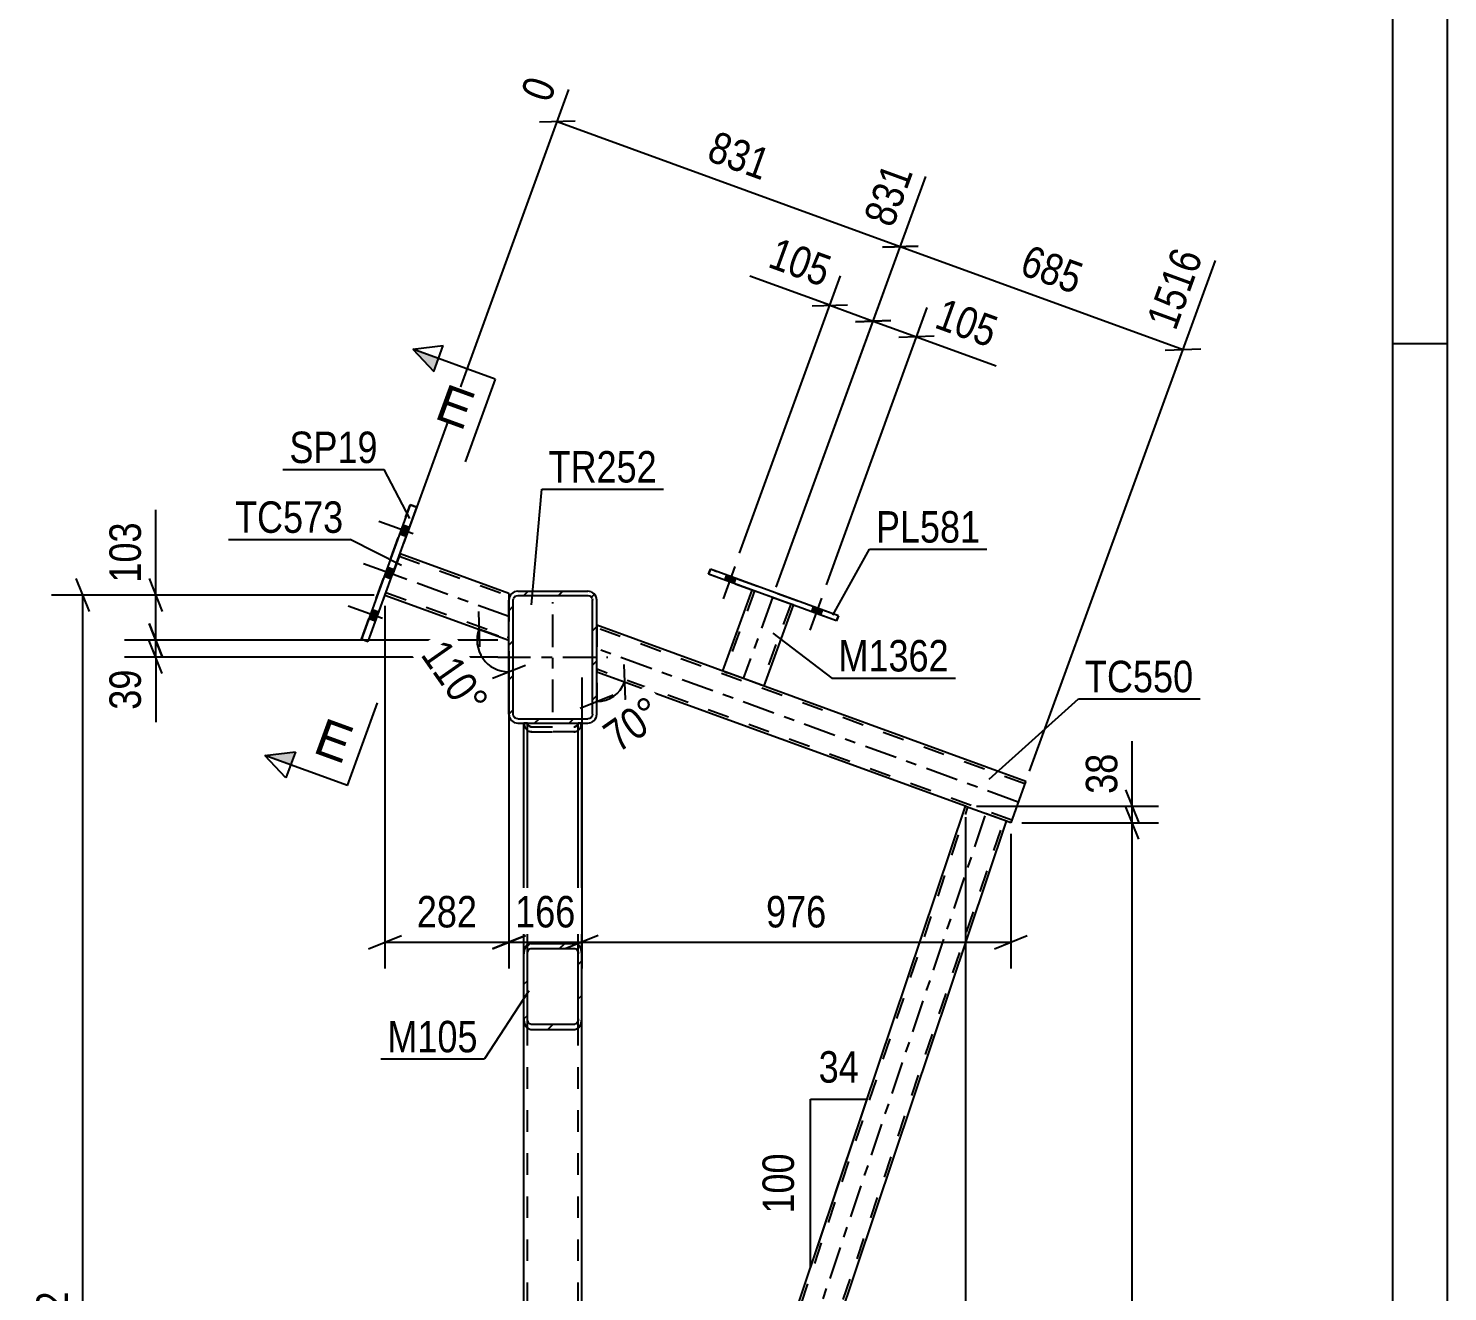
# Model space of a CAD drawing. Header units: millimetres. Extents: x 0 to 841, y 0 to 594.
# Drawn here: x 711.8 to 841, y 360.7 to 475.7 of the extents above; entities that cross this region are included whole.
import ezdxf

# ---------------------------------------------------------------- set-up
doc = ezdxf.new("R2010")
doc.units = ezdxf.units.MM
doc.linetypes.add('DXK_LINE_DOT2', pattern=[3.9198, 1.9599, -1.9599])
doc.linetypes.add('DXK_LINE_DOT3', pattern=[5.9187, 2.979, -0.9799, 0.9799, -0.9799])
doc.styles.add('Arial', font='ARIAL.TTF', dxfattribs={"height": 0.2})
doc.styles.add('Arial Narrow', font='ARIALN.TTF', dxfattribs={"height": 0.2})

# ---------------------------------------------------------------- blocks, each defined once
blk = doc.blocks.new('Unknown-122615941-1135')
at = {"color": 5, "linetype": 'Continuous'}
for p, q in [((841, 0), (841, 594)), ((836, 5), (836, 589)), ((841, 447), (836, 447))]:
    blk.add_line(p, q, dxfattribs=at)
blk = doc.blocks.new('Part-122615941-2543 - 2517')
at = {"color": 7, "linetype": 'DXK_LINE_DOT2'}
for p, q in [((756.91, 412.48), (762.19, 412.48)), ((756.91, 412.48), (762.19, 412.48)), ((756.91, 385.55), (756.91, 412.48)), ((757.23, 296.88), (757.23, 412.48)), ((761.87, 296.88), (761.87, 412.48)), ((762.19, 385.55), (762.19, 412.48)), ((756.91, 296.88), (756.91, 323.8)), ((762.19, 296.88), (762.19, 323.8)), ((756.91, 296.88), (762.19, 296.88)), ((761.55, 296.88), (757.55, 296.88)), ((757.55, 296.88), (761.55, 296.88))]:
    blk.add_line(p, q, dxfattribs=at)
at = {"color": 2, "linetype": 'Continuous'}
for p, q in [((756.91, 323.8), (756.91, 385.55)), ((762.19, 323.8), (762.19, 385.55))]:
    blk.add_line(p, q, dxfattribs=at)
blk = doc.blocks.new('Part-122615941-2523 - 2517')
at = {"linetype": 'Continuous'}
h = blk.add_hatch(dxfattribs=at)
h.set_pattern_fill('', scale=0.7, style=0, pattern_type=0)
h.set_pattern_definition([(45, (755.5455, 413.2778), (-1.57154, 1.57154), [])])
h.paths.add_polyline_path([(755.55, 423.68), (755.55, 413.28), (755.61, 412.97), (755.78, 412.71), (756.04, 412.54), (756.35, 412.48), (762.75, 412.48), (763.05, 412.54), (763.31, 412.71), (763.48, 412.97), (763.55, 413.28), (763.55, 423.68), (763.48, 423.98), (763.31, 424.24), (763.05, 424.42), (762.75, 424.48), (756.35, 424.48), (756.04, 424.42), (755.78, 424.24), (755.61, 423.98)])
h.paths.add_polyline_path([(756.06, 423.96), (756.19, 424.05), (756.35, 424.08), (762.75, 424.08), (762.9, 424.05), (763.03, 423.96), (763.12, 423.83), (763.15, 423.68), (763.15, 413.28), (763.12, 413.12), (763.03, 412.99), (762.9, 412.91), (762.75, 412.88), (756.35, 412.88), (756.19, 412.91), (756.06, 412.99), (755.98, 413.12), (755.95, 413.28), (755.95, 423.68), (755.98, 423.83)])
at = {"color": 2, "linetype": 'Continuous'}
for p, q in [((755.61, 423.98), (755.55, 423.68)), ((755.95, 423.68), (755.98, 423.83)), ((756.35, 424.48), (756.04, 424.42)), ((756.19, 424.05), (756.35, 424.08)), ((756.35, 424.48), (762.75, 424.48)), ((756.35, 424.08), (762.75, 424.08)), ((763.05, 424.42), (762.75, 424.48)), ((762.75, 424.08), (762.9, 424.05)), ((763.12, 423.83), (763.15, 423.68)), ((763.55, 423.68), (763.48, 423.98)), ((755.55, 413.28), (755.55, 423.68)), ((755.95, 413.28), (755.95, 423.68)), ((763.15, 413.28), (763.15, 423.68)), ((763.55, 413.28), (763.55, 423.68)), ((755.55, 413.28), (755.61, 412.97)), ((755.98, 413.12), (755.95, 413.28)), ((756.04, 412.54), (756.35, 412.48)), ((756.35, 412.88), (756.19, 412.91)), ((756.35, 412.88), (762.75, 412.88)), ((756.35, 412.48), (762.75, 412.48)), ((762.9, 412.91), (762.75, 412.88)), ((762.75, 412.48), (763.05, 412.54)), ((763.15, 413.28), (763.12, 413.12)), ((763.48, 412.97), (763.55, 413.28))]:
    blk.add_line(p, q, dxfattribs=at)
at = {"color": 7, "linetype": 'DXK_LINE_DOT3'}
for p, q in [((759.55, 413.48), (759.55, 423.48)), ((754.55, 418.48), (764.55, 418.48))]:
    blk.add_line(p, q, dxfattribs=at)
at = {"color": 2, "linetype": 'Continuous'}
for centre, radius, start, end in [((756.35, 423.68), 0.8, 112.5, 157.5), ((756.35, 423.68), 0.4, 112.5, 157.5), ((762.75, 423.68), 0.4, 22.5, 67.5), ((762.75, 423.68), 0.8, 22.5, 67.5), ((756.35, 413.28), 0.8, 202.5, 247.5), ((756.35, 413.28), 0.4, 202.5, 247.5), ((762.75, 413.28), 0.4, 292.5, 337.5), ((762.75, 413.28), 0.8, 292.5, 337.5)]:
    blk.add_arc(centre, radius, start, end, dxfattribs=at)
blk = doc.blocks.new('Part-122615941-2549 - 2517')
at = {"color": 7, "linetype": 'DXK_LINE_DOT2'}
for p, q in [((745.64, 427.9), (744.27, 424.14)), ((745.56, 427.67), (755.55, 424.04)), ((744.35, 424.37), (755.55, 420.29)), ((755.55, 424.29), (755.55, 424.14)), ((755.55, 423.68), (755.55, 420.04))]:
    blk.add_line(p, q, dxfattribs=at)
at = {"color": 2, "linetype": 'Continuous'}
for p, q in [((755.55, 424.29), (745.64, 427.9)), ((744.27, 424.14), (755.55, 420.04)), ((755.55, 424.29), (755.55, 424.25)), ((755.55, 424.25), (755.55, 424.14)), ((755.55, 424.14), (755.55, 423.78)), ((755.55, 423.78), (755.55, 423.68))]:
    blk.add_line(p, q, dxfattribs=at)
at = {"color": 7, "linetype": 'DXK_LINE_DOT3'}
blk.add_line((755.55, 422.17), (744.95, 426.02), dxfattribs=at)
blk = doc.blocks.new('Part-122615941-2630 - 2517')
at = {"color": 2, "linetype": 'Continuous'}
for p, q in [((802.6, 407.17), (763.55, 421.38)), ((797.1, 404.91), (763.55, 417.13)), ((802.59, 407.13), (801.24, 403.41)), ((802.6, 407.17), (802.59, 407.13)), ((801.24, 403.41), (800.86, 403.54))]:
    blk.add_line(p, q, dxfattribs=at)
at = {"color": 7, "linetype": 'DXK_LINE_DOT2'}
for p, q in [((763.55, 421.38), (763.55, 417.13)), ((802.52, 406.94), (763.55, 421.13)), ((801.32, 403.63), (763.55, 417.38)), ((802.6, 407.17), (802.56, 407.03)), ((802.56, 407.03), (802.56, 407.03)), ((800.86, 403.54), (797.1, 404.91)), ((801.34, 403.69), (801.32, 403.65)), ((801.32, 403.65), (801.34, 403.69)), ((801.32, 403.65), (801.32, 403.63)), ((801.32, 403.63), (801.32, 403.65)), ((801.34, 403.69), (801.34, 403.7)), ((801.4, 403.86), (801.4, 403.86)), ((801.4, 403.86), (801.4, 403.86)), ((801.4, 403.86), (801.4, 403.86))]:
    blk.add_line(p, q, dxfattribs=at)
at = {"color": 7, "linetype": 'DXK_LINE_DOT3'}
blk.add_line((801.92, 405.29), (763.55, 419.25), dxfattribs=at)
blk = doc.blocks.new('Bolt-122615941-2695 - 2517')
at = {"linetype": 'Continuous'}
for points in [[(746.2, 429.46), (746.51, 430.29), (745.9, 430.51), (745.6, 429.68)], [(746.2, 429.46), (746.51, 430.29), (745.9, 430.51), (745.6, 429.68)], [(746.2, 429.46), (746.51, 430.29), (745.9, 430.51), (745.6, 429.68)], [(744.8, 425.61), (745.1, 426.43), (744.5, 426.65), (744.2, 425.83)], [(744.8, 425.61), (745.1, 426.43), (744.5, 426.65), (744.2, 425.83)], [(743.4, 421.75), (743.7, 422.58), (743.1, 422.8), (742.8, 421.97)], [(743.4, 421.75), (743.7, 422.58), (743.1, 422.8), (742.8, 421.97)], [(743.4, 421.75), (743.7, 422.58), (743.1, 422.8), (742.8, 421.97)]]:
    blk.add_hatch(color=1, dxfattribs=at).paths.add_polyline_path(points)
at = {"color": 1, "linetype": 'Continuous'}
for p, q in [((746.84, 429.7), (743.72, 430.83)), ((746.84, 429.7), (743.72, 430.83)), ((746.84, 429.7), (743.72, 430.83)), ((746.51, 430.29), (745.9, 430.51)), ((746.51, 430.29), (745.9, 430.51)), ((746.51, 430.29), (745.9, 430.51)), ((746.2, 429.46), (745.6, 429.68)), ((746.2, 429.46), (745.6, 429.68)), ((746.2, 429.46), (745.6, 429.68)), ((745.44, 425.84), (742.32, 426.98)), ((745.44, 425.84), (742.32, 426.98)), ((745.1, 426.43), (744.5, 426.65)), ((745.1, 426.43), (744.5, 426.65)), ((744.8, 425.61), (744.2, 425.83)), ((744.8, 425.61), (744.2, 425.83)), ((744.04, 421.99), (740.92, 423.13)), ((744.04, 421.99), (740.92, 423.13)), ((744.04, 421.99), (740.92, 423.13)), ((743.7, 422.58), (743.1, 422.8)), ((743.7, 422.58), (743.1, 422.8)), ((743.7, 422.58), (743.1, 422.8)), ((743.4, 421.75), (742.8, 421.97)), ((743.4, 421.75), (742.8, 421.97)), ((743.4, 421.75), (742.8, 421.97))]:
    blk.add_line(p, q, dxfattribs=at)
blk = doc.blocks.new('Part-122615941-2635 - 2517')
at = {"color": 2, "linetype": 'Continuous'}
for p, q in [((762.19, 300.88), (797.1, 404.91)), ((797.1, 404.91), (797.13, 404.9)), ((797.55, 404.75), (797.13, 404.9)), ((800.86, 403.54), (797.55, 404.75)), ((763.55, 292.36), (800.86, 403.54))]:
    blk.add_line(p, q, dxfattribs=at)
at = {"color": 7, "linetype": 'DXK_LINE_DOT2'}
for p, q in [((762.19, 300.12), (797.33, 404.83)), ((797.55, 404.75), (797.23, 404.86)), ((763.55, 293.11), (800.63, 403.63)), ((762.19, 296.88), (762.19, 300.88)), ((762.75, 296.88), (762.19, 296.88)), ((762.19, 296.88), (762.75, 296.88)), ((762.75, 296.88), (762.19, 296.88)), ((762.19, 296.88), (762.75, 296.88)), ((762.75, 296.88), (763.05, 296.82)), ((763.05, 296.82), (762.75, 296.88)), ((762.75, 296.88), (763.05, 296.82)), ((763.05, 296.82), (762.75, 296.88)), ((763.48, 296.38), (763.55, 296.08)), ((763.55, 296.08), (763.48, 296.38)), ((763.48, 296.38), (763.55, 296.08)), ((763.55, 296.08), (763.48, 296.38)), ((763.55, 292.36), (763.55, 296.08))]:
    blk.add_line(p, q, dxfattribs=at)
at = {"color": 7, "linetype": 'DXK_LINE_DOT3'}
blk.add_line((762.19, 294.59), (798.98, 404.23), dxfattribs=at)
at = {"color": 7, "linetype": 'DXK_LINE_DOT2'}
blk.add_arc((762.75, 296.08), 0.8, 22.5, 67.5, dxfattribs=at)
blk.add_arc((762.75, 296.08), 0.8, 22.5, 67.5, dxfattribs=at)
blk.add_arc((762.75, 296.08), 0.8, 22.5, 67.5, dxfattribs=at)
blk.add_arc((762.75, 296.08), 0.8, 22.5, 67.5, dxfattribs=at)
blk = doc.blocks.new('Part-122615941-2640 - 2517')
at = {"color": 2, "linetype": 'Continuous'}
for p, q in [((773.72, 426.03), (773.89, 426.48)), ((785.54, 422.24), (773.89, 426.48)), ((773.89, 426.48), (773.89, 426.48)), ((785.37, 421.79), (773.72, 426.03)), ((773.72, 426.03), (773.72, 426.03)), ((785.54, 422.24), (785.37, 421.79)), ((785.37, 421.79), (785.37, 421.79)), ((785.54, 422.24), (785.54, 422.24))]:
    blk.add_line(p, q, dxfattribs=at)
at = {"color": 7, "linetype": 'DXK_LINE_DOT2'}
for p, q in [((773.89, 426.48), (773.72, 426.03)), ((785.54, 422.24), (773.89, 426.48)), ((785.37, 421.79), (773.72, 426.03)), ((785.37, 421.79), (785.54, 422.24))]:
    blk.add_line(p, q, dxfattribs=at)
blk = doc.blocks.new('Part-122615941-2645 - 2517')
at = {"color": 2, "linetype": 'Continuous'}
for p, q in [((746.57, 432.35), (742.13, 420.13)), ((742.73, 419.91), (747.18, 432.13)), ((747.18, 432.13), (746.57, 432.35)), ((746.57, 432.35), (746.57, 432.35)), ((747.18, 432.13), (747.18, 432.13)), ((742.13, 420.13), (742.73, 419.91)), ((742.13, 420.13), (742.13, 420.13)), ((742.73, 419.91), (742.73, 419.91))]:
    blk.add_line(p, q, dxfattribs=at)
at = {"color": 7, "linetype": 'DXK_LINE_DOT2'}
for p, q in [((742.13, 420.13), (746.57, 432.35)), ((742.73, 419.91), (747.18, 432.13)), ((746.57, 432.35), (747.18, 432.13)), ((742.73, 419.91), (742.13, 420.13))]:
    blk.add_line(p, q, dxfattribs=at)
blk = doc.blocks.new('Part-122615941-2675 - 2517')
at = {"color": 7, "linetype": 'DXK_LINE_DOT2'}
for p, q in [((756.91, 412.48), (762.19, 412.48)), ((756.91, 412.48), (756.91, 412.48)), ((756.91, 412.48), (756.93, 412.48)), ((756.91, 384.67), (756.91, 412.48)), ((756.93, 412.48), (757.25, 412.48)), ((756.93, 412.48), (756.95, 412.26)), ((757.23, 384.67), (757.23, 412.48)), ((757.23, 412.48), (757.25, 412.48)), ((757.25, 412.44), (757.25, 412.48)), ((757.55, 412.15), (757.42, 412.19)), ((757.55, 412.15), (761.55, 412.15)), ((761.67, 412.19), (761.55, 412.15)), ((761.85, 412.48), (761.84, 412.44)), ((761.87, 412.48), (761.85, 412.48)), ((761.85, 412.48), (762.19, 412.48)), ((761.87, 384.67), (761.87, 412.48)), ((762.14, 412.26), (762.17, 412.48)), ((762.19, 412.48), (762.19, 412.48)), ((762.19, 384.67), (762.19, 412.48)), ((757.3, 411.75), (757.42, 411.71)), ((757.42, 411.71), (757.55, 411.68)), ((761.55, 411.68), (757.55, 411.68)), ((761.55, 411.68), (761.77, 411.74)), ((761.77, 411.74), (761.79, 411.75))]:
    blk.add_line(p, q, dxfattribs=at)
for centre, radius, start, end in [((757.8, 412.46), 0.863, 192.9985, 235.0231), ((757.67, 412.54), 0.432, 192.9985, 235.0231), ((761.42, 412.54), 0.432, 304.9769, 347.0015), ((761.3, 412.46), 0.863, 304.9769, 347.0015)]:
    blk.add_arc(centre, radius, start, end, dxfattribs=at)
blk = doc.blocks.new('Part-122615941-2685 - 2517')
at = {"linetype": 'Continuous'}
h = blk.add_hatch(dxfattribs=at)
h.set_pattern_fill('', scale=0.7, style=0, pattern_type=0)
h.set_pattern_definition([(45, (756.9055, 385.5516), (-1.57154, 1.57154), [])])
h.paths.add_polyline_path([(756.91, 391.48), (756.91, 385.55), (756.95, 385.19), (757.09, 384.88), (757.3, 384.68), (757.55, 384.6), (761.55, 384.6), (761.79, 384.68), (762, 384.88), (762.14, 385.19), (762.19, 385.55), (762.19, 391.48), (762.14, 391.84), (762, 392.15), (761.79, 392.36), (761.55, 392.43), (757.55, 392.43), (757.3, 392.36), (757.09, 392.15), (756.95, 391.84)])
h.paths.add_polyline_path([(757.32, 391.81), (757.42, 391.92), (757.55, 391.95), (761.55, 391.95), (761.67, 391.92), (761.77, 391.81), (761.84, 391.66), (761.87, 391.48), (761.87, 385.55), (761.84, 385.37), (761.77, 385.22), (761.67, 385.11), (761.55, 385.08), (757.55, 385.08), (757.42, 385.11), (757.32, 385.22), (757.25, 385.37), (757.23, 385.55), (757.23, 391.48), (757.25, 391.66)])
at = {"color": 2, "linetype": 'Continuous'}
for p, q in [((756.91, 391.48), (756.91, 412.48)), ((762.19, 391.48), (762.19, 412.48)), ((756.95, 391.84), (756.91, 391.48)), ((756.91, 385.55), (756.91, 391.48)), ((757.23, 391.48), (757.25, 391.66)), ((757.23, 385.55), (757.23, 391.48)), ((757.55, 392.43), (757.3, 392.36)), ((757.42, 391.92), (757.55, 391.95)), ((757.55, 392.43), (761.55, 392.43)), ((757.55, 391.95), (761.55, 391.95)), ((761.79, 392.36), (761.55, 392.43)), ((761.55, 391.95), (761.67, 391.92)), ((761.84, 391.66), (761.87, 391.48)), ((761.87, 385.55), (761.87, 391.48)), ((762.19, 391.48), (762.14, 391.84)), ((762.19, 385.55), (762.19, 391.48)), ((756.91, 385.55), (756.95, 385.19)), ((757.25, 385.37), (757.23, 385.55)), ((757.55, 385.08), (757.42, 385.11)), ((757.55, 385.08), (761.55, 385.08)), ((761.67, 385.11), (761.55, 385.08)), ((761.87, 385.55), (761.84, 385.37)), ((762.14, 385.19), (762.19, 385.55)), ((757.3, 384.68), (757.55, 384.6)), ((757.55, 384.6), (761.55, 384.6)), ((761.55, 384.6), (761.79, 384.68))]:
    blk.add_line(p, q, dxfattribs=at)
at = {"color": 7, "linetype": 'DXK_LINE_DOT2'}
for p, q in [((756.91, 412.48), (756.91, 412.48)), ((756.91, 412.48), (762.19, 412.48)), ((757.25, 412.48), (756.91, 412.48)), ((756.95, 412.26), (756.93, 412.48)), ((757.23, 385.55), (757.23, 412.48)), ((757.23, 412.48), (757.25, 412.48)), ((757.25, 412.48), (757.25, 412.44)), ((757.42, 412.19), (757.55, 412.15)), ((757.55, 412.15), (761.55, 412.15)), ((761.55, 412.15), (761.67, 412.19)), ((761.84, 412.44), (761.85, 412.48)), ((761.85, 412.48), (761.87, 412.48)), ((762.17, 412.48), (761.85, 412.48)), ((761.87, 385.55), (761.87, 412.48)), ((762.17, 412.48), (762.14, 412.26)), ((762.19, 412.48), (762.17, 412.48)), ((762.19, 412.48), (762.19, 412.48)), ((757.55, 411.68), (757.3, 411.75)), ((757.55, 411.68), (761.55, 411.68)), ((761.79, 411.75), (761.55, 411.68)), ((756.91, 385.55), (756.91, 391.48)), ((762.19, 385.55), (762.19, 391.48))]:
    blk.add_line(p, q, dxfattribs=at)
for centre, radius, start, end in [((757.8, 412.46), 0.863, 192.9985, 235.0231), ((757.67, 412.54), 0.432, 192.9985, 235.0231), ((761.42, 412.54), 0.432, 304.9769, 347.0015), ((761.3, 412.46), 0.863, 304.9769, 347.0015)]:
    blk.add_arc(centre, radius, start, end, dxfattribs=at)
at = {"color": 2, "linetype": 'Continuous'}
for centre, radius, start, end in [((757.8, 391.65), 0.863, 124.9769, 167.0015), ((757.67, 391.56), 0.432, 124.9769, 167.0015), ((761.42, 391.56), 0.432, 12.9985, 55.0231), ((761.3, 391.65), 0.863, 12.9985, 55.0231), ((757.8, 385.38), 0.863, 192.9985, 235.0231), ((757.67, 385.47), 0.432, 192.9985, 235.0231), ((761.42, 385.47), 0.432, 304.9769, 347.0015), ((761.3, 385.38), 0.863, 304.9769, 347.0015)]:
    blk.add_arc(centre, radius, start, end, dxfattribs=at)
blk = doc.blocks.new('Bolt-122615941-2696 - 2517')
at = {"linetype": 'Continuous'}
for points in [[(776.18, 425.64), (775.35, 425.95), (775.19, 425.49), (776.01, 425.19)], [(784.07, 422.77), (783.25, 423.07), (783.08, 422.62), (783.91, 422.32)]]:
    blk.add_hatch(color=1, dxfattribs=at).paths.add_polyline_path(points)
at = {"color": 1, "linetype": 'Continuous'}
for p, q in [((776.11, 426.73), (775.04, 423.8)), ((775.35, 425.95), (775.19, 425.49)), ((776.18, 425.64), (776.01, 425.19)), ((784, 423.86), (782.93, 420.93)), ((783.25, 423.07), (783.08, 422.62)), ((784.07, 422.77), (783.91, 422.32))]:
    blk.add_line(p, q, dxfattribs=at)
blk = doc.blocks.new('Bolt-122615941-2697 - 2517')
at = {"linetype": 'Continuous'}
for points in [[(776.18, 425.64), (775.35, 425.95), (775.19, 425.49), (776.01, 425.19)], [(784.07, 422.77), (783.25, 423.07), (783.08, 422.62), (783.91, 422.32)]]:
    blk.add_hatch(color=1, dxfattribs=at).paths.add_polyline_path(points)
at = {"color": 1, "linetype": 'Continuous'}
for p, q in [((776.11, 426.73), (775.04, 423.8)), ((775.35, 425.95), (775.19, 425.49)), ((776.18, 425.64), (776.01, 425.19)), ((784, 423.86), (782.93, 420.93)), ((783.25, 423.07), (783.08, 422.62)), ((784.07, 422.77), (783.91, 422.32))]:
    blk.add_line(p, q, dxfattribs=at)
blk = doc.blocks.new('Part-122615941-2711 - 2517')
at = {"color": 2, "linetype": 'Continuous'}
for p, q in [((777.67, 424.59), (774.99, 417.23)), ((781.43, 423.22), (778.75, 415.86)), ((778.47, 415.96), (774.99, 417.23)), ((778.71, 415.87), (778.47, 415.96)), ((778.75, 415.86), (778.71, 415.87))]:
    blk.add_line(p, q, dxfattribs=at)
at = {"color": 7, "linetype": 'DXK_LINE_DOT2'}
for p, q in [((777.9, 424.51), (775.21, 417.15)), ((781.43, 423.23), (777.67, 424.59)), ((777.67, 424.59), (777.67, 424.59)), ((777.67, 424.59), (777.67, 424.59)), ((780.98, 423.39), (778.12, 424.43)), ((781.2, 423.31), (778.52, 415.94)), ((781.43, 423.22), (781.43, 423.23)), ((781.43, 423.23), (781.43, 423.22)), ((775.23, 417.14), (775.21, 417.15)), ((775.21, 417.15), (775.44, 417.06)), ((778.52, 415.94), (778.3, 416.02)), ((778.71, 415.87), (778.47, 415.96))]:
    blk.add_line(p, q, dxfattribs=at)
at = {"color": 7, "linetype": 'DXK_LINE_DOT3'}
blk.add_line((779.55, 423.91), (776.87, 416.54), dxfattribs=at)
blk = doc.blocks.new('StraightDimension-122615941-2925 - 2517')
at = {"color": 7, "linetype": 'Continuous'}
for p, q in [((755.55, 419.04), (755.55, 390.13)), ((762.18, 416.62), (762.18, 390.13)), ((754.05, 391.93), (757.05, 393.13)), ((763.68, 393.13), (760.68, 391.93)), ((755.55, 392.53), (762.18, 392.53))]:
    blk.add_line(p, q, dxfattribs=at)
at = {"color": 0}
blk.add_wipeout([(762.2, 393.28), (762.2, 397.48), (755.52, 397.48), (755.52, 393.28)], dxfattribs=at)
at = {"color": 3, "style": 'Arial Narrow'}
blk.add_text('166', height=2.863, dxfattribs=at).set_placement((756.12, 393.88))
blk = doc.blocks.new('StraightDimension-122615941-9051 - 2517')
at = {"color": 7, "linetype": 'Continuous'}
for p, q in [((776.55, 427.96), (785.74, 453.19)), ((779.89, 424.85), (789.68, 451.75)), ((783.15, 450.46), (786.38, 450.56)), ((784.76, 450.51), (788.71, 449.07)), ((790.32, 449.12), (787.09, 449.02))]:
    blk.add_line(p, q, dxfattribs=at)
at = {"color": 0}
blk.add_wipeout([(784.52, 451.39), (785.96, 455.34), (779.68, 457.63), (778.24, 453.68)], dxfattribs=at)
at = {"color": 7, "linetype": 'Continuous'}
blk.add_line((784.76, 450.51), (777.49, 453.15), dxfattribs=at)
blk.add_line((784.76, 450.51), (777.49, 453.15), dxfattribs=at)
at = {"color": 3, "style": 'Arial Narrow'}
blk.add_text('105', height=2.863, rotation=-20.002, dxfattribs=at).set_placement((779.01, 454.04))
blk = doc.blocks.new('StraightDimension-122615941-2915 - 2517')
at = {"color": 7, "linetype": 'Continuous'}
for p, q in [((762.18, 416.62), (762.18, 390.13)), ((801.24, 402.41), (801.24, 390.13)), ((763.68, 393.13), (760.68, 391.93)), ((799.74, 391.93), (802.74, 393.13)), ((762.18, 392.53), (801.24, 392.53))]:
    blk.add_line(p, q, dxfattribs=at)
at = {"color": 0}
blk.add_wipeout([(785.05, 393.28), (785.05, 397.48), (778.36, 397.48), (778.36, 393.28)], dxfattribs=at)
at = {"color": 3, "style": 'Arial Narrow'}
blk.add_text('976', height=2.863, dxfattribs=at).set_placement((778.96, 393.88))
blk = doc.blocks.new('StraightDimension-122615941-9065 - 2517')
at = {"color": 7, "linetype": 'Continuous'}
for p, q in [((745.98, 428.84), (761.02, 470.17)), ((761.57, 467.28), (758.34, 467.18)), ((759.95, 467.23), (791.18, 455.86)), ((779.89, 424.85), (793.5, 462.24)), ((789.56, 455.81), (792.79, 455.91))]:
    blk.add_line(p, q, dxfattribs=at)
at = {"color": 0, "linetype": 'Continuous'}
for points in [[(760.66, 470.93), (756.72, 472.37), (755.68, 469.53), (759.63, 468.09)], [(793.14, 463), (789.19, 464.44), (786.91, 458.16), (790.85, 456.72)]]:
    blk.add_wipeout(points, dxfattribs=at)
at = {"color": 0}
blk.add_wipeout([(778.96, 461.1), (780.4, 465.05), (774.12, 467.34), (772.68, 463.39)], dxfattribs=at)
at = {"color": 3, "linetype": 'Continuous', "style": 'Arial Narrow'}
for s, height, p in [('0', 2.86, (759.27, 468.86)), ('831', 2.863, (790.49, 457.49))]:
    blk.add_text(s, height=height, rotation=69.9983, dxfattribs=at).set_placement(p)
at = {"color": 3, "style": 'Arial Narrow'}
blk.add_text('831', height=2.863, rotation=-20.002, dxfattribs=at).set_placement((773.45, 463.75))
blk = doc.blocks.new('StraightDimension-122615941-9050 - 2517')
at = {"color": 7, "linetype": 'Continuous'}
for p, q in [((779.89, 424.85), (789.68, 451.75)), ((784.45, 425.08), (793.63, 450.31)), ((787.09, 449.02), (790.32, 449.12)), ((788.71, 449.07), (792.65, 447.64)), ((794.27, 447.69), (791.04, 447.59))]:
    blk.add_line(p, q, dxfattribs=at)
at = {"color": 0}
blk.add_wipeout([(799.69, 445.88), (801.12, 449.82), (794.84, 452.11), (793.4, 448.16)], dxfattribs=at)
at = {"color": 7, "linetype": 'Continuous'}
blk.add_line((792.65, 447.64), (799.92, 444.99), dxfattribs=at)
blk.add_line((792.65, 447.64), (799.92, 444.99), dxfattribs=at)
at = {"color": 3, "style": 'Arial Narrow'}
blk.add_text('105', height=2.863, rotation=-20.002, dxfattribs=at).set_placement((794.17, 448.52))
blk = doc.blocks.new('AngleDimension-122615941-11416 - 2517')
at = {"color": 7, "linetype": 'Continuous'}
for p, q in [((766.02, 417.82), (766.12, 414.59)), ((766.07, 416.21), (763.55, 417.13)), ((763.55, 414.44), (763.55, 417.13)), ((763.55, 416.13), (763.55, 414.44)), ((762.05, 413.84), (765.05, 415.04))]:
    blk.add_line(p, q, dxfattribs=at)
blk.add_arc((763.55, 417.13), 2.69, 270, 340.0003, dxfattribs=at)
at = {"color": 0}
blk.add_wipeout([(770.66, 412.6), (768.25, 416.04), (762.96, 412.34), (765.37, 408.9)], dxfattribs=at)
at = {"color": 3, "style": 'Arial Narrow'}
blk.add_text('70°', height=2.863, rotation=35.002, dxfattribs=at).set_placement((765.51, 409.73))
blk = doc.blocks.new('StraightDimension-122615941-2800 - 2517')
at = {"color": 7, "linetype": 'Continuous'}
for p, q in [((717.36, 422.64), (716.16, 425.64)), ((743.27, 424.14), (713.91, 424.14)), ((716.76, 290.05), (716.76, 424.14)), ((716.16, 291.55), (717.36, 288.55)), ((743.27, 290.05), (713.91, 290.05))]:
    blk.add_line(p, q, dxfattribs=at)
at = {"color": 0}
blk.add_wipeout([(716.01, 361.35), (711.81, 361.35), (711.81, 352.84), (716.01, 352.84)], dxfattribs=at)
at = {"color": 3, "style": 'Arial Narrow'}
blk.add_text('3352', height=2.863, rotation=90.0002, dxfattribs=at).set_placement((715.41, 353.44))
blk = doc.blocks.new('StraightDimension-122615941-2811 - 2517')
at = {"color": 7, "linetype": 'Continuous'}
for p, q in [((723.4, 424.14), (723.4, 431.88)), ((723.4, 424.14), (723.4, 431.88)), ((722.8, 425.64), (724, 422.64)), ((743.27, 424.14), (720.55, 424.14)), ((723.4, 420.04), (723.4, 424.14)), ((724, 418.54), (722.8, 421.54)), ((754.55, 420.04), (720.55, 420.04))]:
    blk.add_line(p, q, dxfattribs=at)
at = {"color": 0}
blk.add_wipeout([(722.65, 431.35), (718.45, 431.35), (718.45, 424.67), (722.65, 424.67)], dxfattribs=at)
at = {"color": 3, "style": 'Arial Narrow'}
blk.add_text('103', height=2.863, rotation=90.0002, dxfattribs=at).set_placement((722.05, 425.27))
blk = doc.blocks.new('StraightDimension-122615941-2822 - 2517')
at = {"color": 7, "linetype": 'Continuous'}
for p, q in [((722.8, 421.54), (724, 418.54)), ((754.55, 420.04), (720.55, 420.04)), ((724, 416.98), (722.8, 419.98)), ((723.4, 418.48), (723.4, 420.04)), ((754.55, 418.48), (720.55, 418.48)), ((723.4, 418.48), (723.4, 412.57)), ((723.4, 418.48), (723.4, 412.57))]:
    blk.add_line(p, q, dxfattribs=at)
at = {"color": 0}
blk.add_wipeout([(722.65, 417.95), (718.45, 417.95), (718.45, 413.1), (722.65, 413.1)], dxfattribs=at)
at = {"color": 3, "style": 'Arial Narrow'}
blk.add_text('39', height=2.863, rotation=90.0002, dxfattribs=at).set_placement((722.05, 413.7))
blk = doc.blocks.new('StraightDimension-122615941-2935 - 2517')
at = {"color": 7, "linetype": 'Continuous'}
for p, q in [((744.27, 423.14), (744.27, 390.13)), ((755.55, 419.04), (755.55, 390.13)), ((742.77, 391.93), (745.77, 393.13)), ((757.05, 393.13), (754.05, 391.93)), ((744.27, 392.53), (755.55, 392.53))]:
    blk.add_line(p, q, dxfattribs=at)
at = {"color": 0}
blk.add_wipeout([(753.25, 393.28), (753.25, 397.48), (746.57, 397.48), (746.57, 393.28)], dxfattribs=at)
at = {"color": 3, "style": 'Arial Narrow'}
blk.add_text('282', height=2.863, dxfattribs=at).set_placement((747.17, 393.88))
blk = doc.blocks.new('StraightDimension-122615941-5651 - 2517')
at = {"color": 7, "linetype": 'Continuous'}
for p, q in [((812.28, 404.91), (812.28, 410.82)), ((812.28, 404.91), (812.28, 410.82)), ((811.68, 406.41), (812.88, 403.41)), ((798.1, 404.91), (814.68, 404.91)), ((812.88, 401.91), (811.68, 404.91)), ((812.28, 403.41), (812.28, 404.91)), ((802.24, 403.41), (814.68, 403.41))]:
    blk.add_line(p, q, dxfattribs=at)
at = {"color": 0}
blk.add_wipeout([(811.53, 410.29), (807.33, 410.29), (807.33, 405.44), (811.53, 405.44)], dxfattribs=at)
at = {"color": 3, "style": 'Arial Narrow'}
blk.add_text('38', height=2.863, rotation=90.0002, dxfattribs=at).set_placement((810.93, 406.04))
blk = doc.blocks.new('AngleDimension-122615941-11398 - 2517')
at = {"color": 7, "linetype": 'Continuous'}
for p, q in [((783, 378.25), (788.15, 378.25)), ((783, 362.89), (788.15, 378.25)), ((783, 362.89), (783, 378.25)), ((785.29, 369.72), (788.15, 378.25))]:
    blk.add_line(p, q, dxfattribs=at)
at = {"color": 0}
for points in [[(788, 379.15), (788, 383.35), (783.15, 383.35), (783.15, 379.15)], [(782.1, 373.91), (777.9, 373.91), (777.9, 367.23), (782.1, 367.23)]]:
    blk.add_wipeout(points, dxfattribs=at)
at = {"color": 3, "style": 'Arial Narrow'}
blk.add_text('34', height=2.863, dxfattribs=at).set_placement((783.75, 379.75))
blk.add_text('100', height=2.863, rotation=90.0002, dxfattribs=at).set_placement((781.5, 367.83))
blk = doc.blocks.new('StraightDimension-122615941-5652 - 2517')
at = {"color": 7, "linetype": 'Continuous'}
for p, q in [((812.88, 401.91), (811.68, 404.91)), ((802.24, 403.41), (814.68, 403.41)), ((812.28, 296.88), (812.28, 403.41)), ((811.68, 298.38), (812.88, 295.38)), ((761.29, 296.88), (814.68, 296.88))]:
    blk.add_line(p, q, dxfattribs=at)
at = {"color": 0}
blk.add_wipeout([(811.53, 354.4), (807.33, 354.4), (807.33, 345.89), (811.53, 345.89)], dxfattribs=at)
at = {"color": 3, "style": 'Arial Narrow'}
blk.add_text('2663', height=2.863, rotation=90.0002, dxfattribs=at).set_placement((810.93, 346.49))
blk = doc.blocks.new('StraightDimension-122615941-5806 - 2517')
at = {"color": 7, "linetype": 'Continuous'}
for p, q in [((797.1, 403.91), (797.1, 269.65)), ((763.55, 286.63), (763.55, 269.65)), ((765.05, 272.65), (762.05, 271.45)), ((795.6, 271.45), (798.6, 272.65)), ((763.55, 272.05), (797.1, 272.05))]:
    blk.add_line(p, q, dxfattribs=at)
at = {"color": 0}
blk.add_wipeout([(783.67, 272.8), (783.67, 277), (776.98, 277), (776.98, 272.8)], dxfattribs=at)
at = {"color": 3, "style": 'Arial Narrow'}
blk.add_text('839', height=2.863, dxfattribs=at).set_placement((777.58, 273.4))
blk = doc.blocks.new('StraightDimension-122615941-9064 - 2517')
at = {"color": 7, "linetype": 'Continuous'}
for p, q in [((779.89, 424.85), (793.5, 462.24)), ((792.79, 455.91), (789.56, 455.81)), ((791.18, 455.86), (816.92, 446.49)), ((802.95, 408.11), (819.86, 454.58)), ((815.3, 446.44), (818.53, 446.54))]:
    blk.add_line(p, q, dxfattribs=at)
at = {"color": 0}
blk.add_wipeout([(807.44, 450.74), (808.88, 454.68), (802.6, 456.97), (801.16, 453.02)], dxfattribs=at)
at = {"color": 0, "linetype": 'Continuous'}
blk.add_wipeout([(819.5, 455.35), (815.56, 456.79), (812.65, 448.79), (816.59, 447.35)], dxfattribs=at)
at = {"color": 3, "style": 'Arial Narrow'}
blk.add_text('685', height=2.863, rotation=-20.002, dxfattribs=at).set_placement((801.93, 453.38))
at = {"color": 3, "linetype": 'Continuous', "style": 'Arial Narrow'}
blk.add_text('1516', height=2.863, rotation=69.9983, dxfattribs=at).set_placement((816.23, 448.12))
blk = doc.blocks.new('AngleDimension-122615941-11412 - 2517')
at = {"color": 7, "linetype": 'Continuous'}
for p, q in [((752.77, 422.64), (752.87, 419.41)), ((754.61, 420.38), (752.82, 421.03)), ((752.82, 421.03), (755.55, 420.04)), ((755.55, 417.13), (755.55, 420.04)), ((757.05, 417.73), (754.05, 416.53))]:
    blk.add_line(p, q, dxfattribs=at)
blk.add_arc((755.55, 420.04), 2.9, 159.9999, 270, dxfattribs=at)
at = {"color": 0}
blk.add_wipeout([(751.37, 412.05), (754.81, 414.46), (750.05, 421.25), (746.61, 418.84)], dxfattribs=at)
at = {"color": 3, "style": 'Arial Narrow'}
blk.add_text('110°', height=2.863, rotation=-54.9982, dxfattribs=at).set_placement((747.45, 418.69))
blk = doc.blocks.new('Mark-122615941-2519 - 2517')
at = {"color": 0}
blk.add_wipeout([(769.03, 434.38), (769.03, 437.38), (759.16, 437.38), (759.16, 434.38)], dxfattribs=at)
blk.add_wipeout([(769.03, 434.38), (769.03, 437.38), (759.16, 437.38), (759.16, 434.38)], dxfattribs=at)
at = {"color": 30, "linetype": 'Continuous'}
for p, q in [((757.61, 423.23), (758.56, 433.78)), ((758.56, 433.78), (769.63, 433.78))]:
    blk.add_line(p, q, dxfattribs=at)
at = {"color": 3, "style": 'Arial Narrow'}
blk.add_text('TR252', height=2.863, dxfattribs=at).set_placement((759.16, 434.38))
blk = doc.blocks.new('Mark-122615941-2545 - 2517')
at = {"color": 0}
blk.add_wipeout([(740.49, 429.8), (740.49, 432.8), (730.62, 432.8), (730.62, 429.8)], dxfattribs=at)
blk.add_wipeout([(740.49, 429.8), (740.49, 432.8), (730.62, 432.8), (730.62, 429.8)], dxfattribs=at)
at = {"color": 30, "linetype": 'Continuous'}
for p in [(730.02, 429.2), (745.76, 426.82)]:
    blk.add_line(p, (741.09, 429.2), dxfattribs=at)
at = {"color": 3, "style": 'Arial Narrow'}
blk.add_text('TC573', height=2.863, dxfattribs=at).set_placement((730.62, 429.8))
blk = doc.blocks.new('Mark-122615941-2626 - 2517')
at = {"color": 0}
blk.add_wipeout([(817.86, 415.29), (817.86, 418.29), (807.99, 418.29), (807.99, 415.29)], dxfattribs=at)
blk.add_wipeout([(817.86, 415.29), (817.86, 418.29), (807.99, 418.29), (807.99, 415.29)], dxfattribs=at)
at = {"color": 30, "linetype": 'Continuous'}
for p, q in [((799.28, 407.39), (807.39, 414.69)), ((807.39, 414.69), (818.46, 414.69))]:
    blk.add_line(p, q, dxfattribs=at)
at = {"color": 3, "style": 'Arial Narrow'}
blk.add_text('TC550', height=2.863, dxfattribs=at).set_placement((807.99, 415.29))
blk = doc.blocks.new('MarkSet-122615941-3000 - 2517')
at = {"color": 0}
blk.add_wipeout([(752.72, 382.51), (752.72, 385.51), (744.49, 385.51), (744.49, 382.51)], dxfattribs=at)
blk.add_wipeout([(752.72, 382.51), (752.72, 385.51), (744.49, 385.51), (744.49, 382.51)], dxfattribs=at)
at = {"color": 30, "linetype": 'Continuous'}
for p in [(757.36, 388.12), (743.89, 381.91)]:
    blk.add_line(p, (753.32, 381.91), dxfattribs=at)
at = {"color": 3, "style": 'Arial Narrow'}
blk.add_text('M105', height=2.863, dxfattribs=at).set_placement((744.49, 382.51))
blk = doc.blocks.new('Mark-122615941-2636 - 2517')
at = {"color": 0}
blk.add_wipeout([(798.46, 428.91), (798.46, 431.91), (788.96, 431.91), (788.96, 428.91)], dxfattribs=at)
blk.add_wipeout([(798.46, 428.91), (798.46, 431.91), (788.96, 431.91), (788.96, 428.91)], dxfattribs=at)
at = {"color": 30, "linetype": 'Continuous'}
for p, q in [((785.04, 422.3), (788.36, 428.31)), ((788.36, 428.31), (799.06, 428.31))]:
    blk.add_line(p, q, dxfattribs=at)
at = {"color": 3, "style": 'Arial Narrow'}
blk.add_text('PL581', height=2.863, dxfattribs=at).set_placement((788.96, 428.91))
blk = doc.blocks.new('Mark-122615941-2641 - 2517')
at = {"color": 0}
blk.add_wipeout([(743.61, 436.15), (743.61, 439.15), (735.57, 439.15), (735.57, 436.15)], dxfattribs=at)
blk.add_wipeout([(743.61, 436.15), (743.61, 439.15), (735.57, 439.15), (735.57, 436.15)], dxfattribs=at)
at = {"color": 30, "linetype": 'Continuous'}
for p in [(734.97, 435.55), (746.52, 431.1)]:
    blk.add_line(p, (744.21, 435.55), dxfattribs=at)
at = {"color": 3, "style": 'Arial Narrow'}
blk.add_text('SP19', height=2.863, dxfattribs=at).set_placement((735.57, 436.15))
blk = doc.blocks.new('Mark-122615941-2707 - 2517')
at = {"color": 0}
blk.add_wipeout([(795.6, 417.18), (795.6, 420.18), (785.55, 420.18), (785.55, 417.18)], dxfattribs=at)
blk.add_wipeout([(795.6, 417.18), (795.6, 420.18), (785.55, 420.18), (785.55, 417.18)], dxfattribs=at)
at = {"color": 30, "linetype": 'Continuous'}
for p, q in [((779.57, 420.67), (784.95, 416.58)), ((784.95, 416.58), (796.2, 416.58))]:
    blk.add_line(p, q, dxfattribs=at)
at = {"color": 3, "style": 'Arial Narrow'}
blk.add_text('M1362', height=2.863, dxfattribs=at).set_placement((785.55, 417.18))
blk = doc.blocks.new('SectionMark-122615941-2968 - 2517')
at = {"linetype": 'Continuous'}
for points in [[(749.14, 445.67), (748.72, 444.49), (746.79, 446.52)], [(736.11, 409.86), (735.68, 408.68), (733.33, 409.54)]]:
    blk.add_hatch(color=6, dxfattribs=at).paths.add_polyline_path(points)
at = {"color": 6, "linetype": 'Continuous'}
for p, q in [((746.79, 446.52), (749.57, 446.84)), ((746.79, 446.52), (748.72, 444.49)), ((748.72, 444.49), (749.57, 446.84)), ((733.33, 409.54), (736.11, 409.86)), ((735.25, 407.51), (733.33, 409.54)), ((736.11, 409.86), (735.25, 407.51))]:
    blk.add_line(p, q, dxfattribs=at)
at = {"color": 0, "linetype": 'Continuous'}
for points in [[(751.58, 439.19), (752.77, 442.48), (749.85, 443.55), (748.65, 440.26)], [(740.51, 408.79), (741.71, 412.08), (738.78, 413.14), (737.59, 409.85)]]:
    blk.add_wipeout(points, dxfattribs=at)
at = {"color": 6, "linetype": 'Continuous'}
for p, q in [((754.31, 443.79), (746.79, 446.52)), ((754.31, 443.79), (751.58, 436.27)), ((740.85, 406.8), (743.59, 414.32)), ((740.85, 406.8), (733.33, 409.54))]:
    blk.add_line(p, q, dxfattribs=at)
at = {"color": 3, "linetype": 'Continuous', "style": 'Arial'}
for p in [(748.65, 440.26), (737.59, 409.85)]:
    blk.add_text('E', height=3.34, rotation=-20.002, dxfattribs=at).set_placement(p)

msp = doc.modelspace()

# ---------------------------------------------------------------- block references
for name in ['Unknown-122615941-1135', 'Part-122615941-2645 - 2517', 'Bolt-122615941-2695 - 2517', 'Part-122615941-2549 - 2517', 'Part-122615941-2640 - 2517', 'Bolt-122615941-2696 - 2517', 'Bolt-122615941-2697 - 2517', 'Part-122615941-2523 - 2517', 'Part-122615941-2711 - 2517', 'Part-122615941-2630 - 2517', 'Part-122615941-2543 - 2517', 'Part-122615941-2675 - 2517', 'Part-122615941-2685 - 2517', 'Part-122615941-2635 - 2517']:
    msp.add_blockref(name, (0, 0))

# ---------------------------------------------------------------- next in the draw order: block references
for name in ['StraightDimension-122615941-9051 - 2517', 'StraightDimension-122615941-2800 - 2517', 'StraightDimension-122615941-2925 - 2517', 'AngleDimension-122615941-11398 - 2517']:
    msp.add_blockref(name, (0, 0))

# ---------------------------------------------------------------- next in the draw order: block references
for name in ['StraightDimension-122615941-9065 - 2517', 'StraightDimension-122615941-2915 - 2517', 'MarkSet-122615941-3000 - 2517']:
    msp.add_blockref(name, (0, 0))

# ---------------------------------------------------------------- next in the draw order: block references
for name in ['StraightDimension-122615941-9050 - 2517', 'StraightDimension-122615941-2811 - 2517', 'AngleDimension-122615941-11416 - 2517', 'StraightDimension-122615941-5651 - 2517']:
    msp.add_blockref(name, (0, 0))

# ---------------------------------------------------------------- next in the draw order: block references
for name in ['StraightDimension-122615941-9064 - 2517', 'Mark-122615941-2545 - 2517', 'StraightDimension-122615941-2822 - 2517', 'StraightDimension-122615941-5652 - 2517']:
    msp.add_blockref(name, (0, 0))

# ---------------------------------------------------------------- next in the draw order: block references
for name in ['Mark-122615941-2641 - 2517', 'Mark-122615941-2636 - 2517', 'StraightDimension-122615941-2935 - 2517', 'Mark-122615941-2707 - 2517', 'Mark-122615941-2626 - 2517', 'StraightDimension-122615941-5806 - 2517']:
    msp.add_blockref(name, (0, 0))

# ---------------------------------------------------------------- next in the draw order: block references
msp.add_blockref('AngleDimension-122615941-11412 - 2517', (0, 0))

# ---------------------------------------------------------------- next in the draw order: block references
for name in ['SectionMark-122615941-2968 - 2517', 'Mark-122615941-2519 - 2517']:
    msp.add_blockref(name, (0, 0))

doc.saveas('drawing.dxf')
